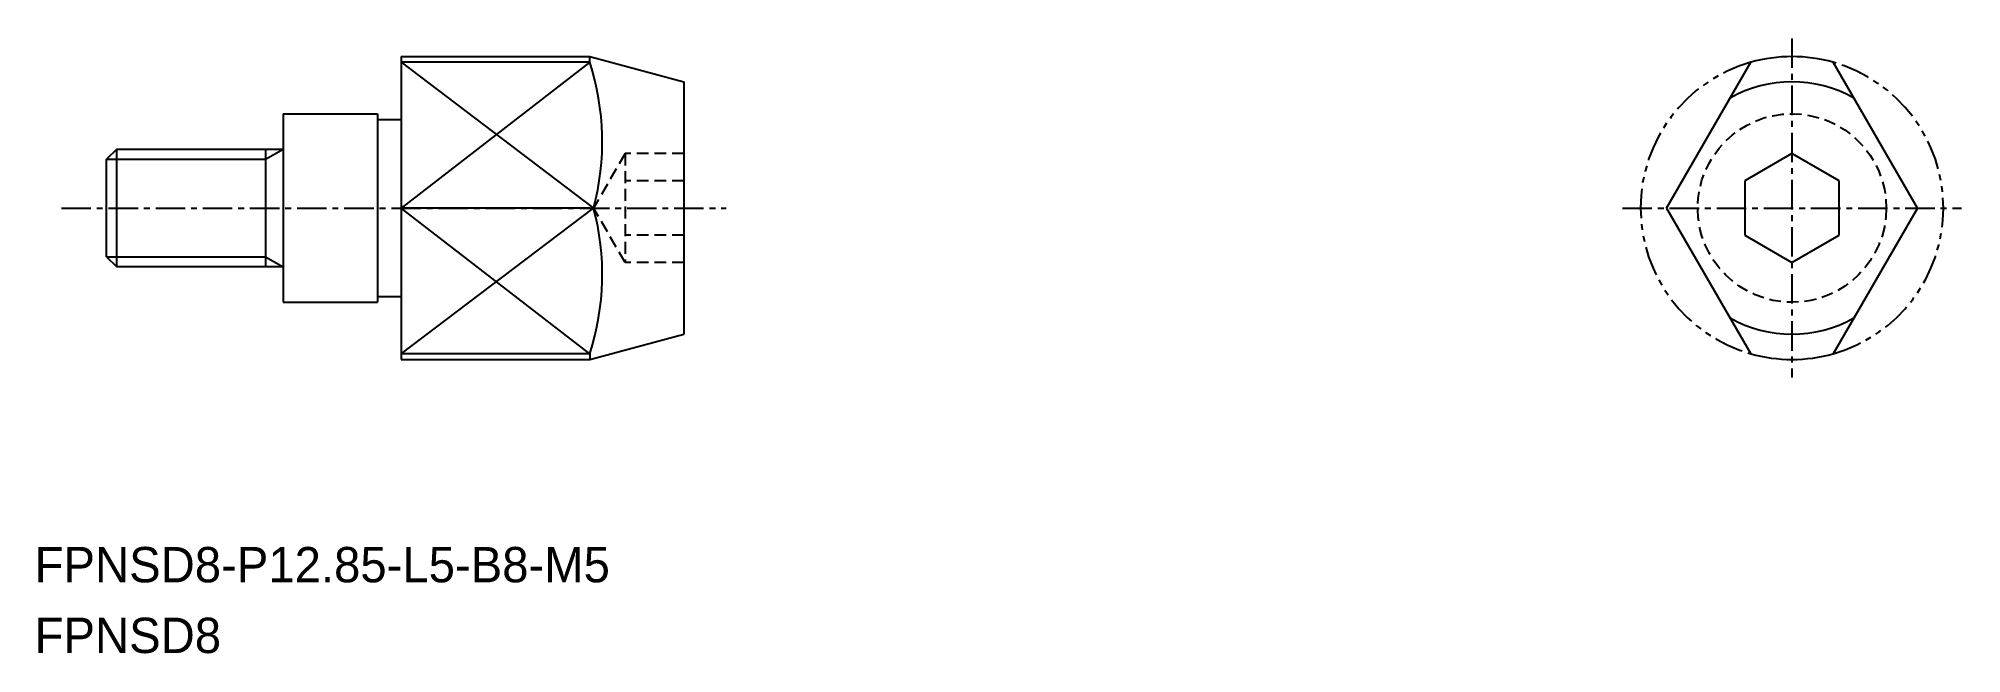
# Model space of a CAD drawing. Extents: x -1200.5 to -1118.9, y -447.6 to -421.5.
import ezdxf

# ---------------------------------------------------------------- set-up
doc = ezdxf.new("R2010")
doc.units = 0
for name, pattern in [('CENTER', [2, 1.25, -0.25, 0.25, -0.25]), ('DASHED', [0.75, 0.5, -0.25]), ('PHANTOM', [2.5, 1.25, -0.25, 0.25, -0.25, 0.25, -0.25])]:
    doc.linetypes.add(name, pattern=pattern)
doc.layers.get('0').update_dxf_attribs({"linetype": 'CONTINUOUS'})
doc.layers.add('CENTER', color=1, linetype='CENTER')

msp = doc.modelspace()

# ---------------------------------------------------------------- linework, layer by layer
for p, q in [((-1185.113, -422.273), (-1185.113, -435.123)), ((-1177.113, -422.515), (-1185.113, -422.515)), ((-1177.113, -422.515), (-1177.113, -422.273)), ((-1177.113, -428.698), (-1185.113, -428.698)), ((-1177.113, -434.88), (-1185.113, -434.88)), ((-1177.113, -434.88), (-1177.113, -435.123))]:
    msp.add_line(p, q)
at = {"color": 7, "linetype": 'CONTINUOUS'}
for p, q in [((-1185.113, -422.273), (-1177.113, -422.273)), ((-1177.113, -422.273), (-1173.113, -423.344)), ((-1131.413, -428.698), (-1127.844, -422.515)), ((-1120.774, -428.698), (-1124.344, -422.515)), ((-1173.113, -423.344), (-1173.113, -434.051)), ((-1190.113, -424.698), (-1186.113, -424.698)), ((-1190.113, -424.698), (-1190.113, -432.698)), ((-1186.113, -424.698), (-1186.113, -432.698)), ((-1186.113, -424.948), (-1185.113, -424.948)), ((-1197.18, -426.198), (-1197.613, -426.631)), ((-1197.613, -430.765), (-1197.613, -426.631)), ((-1197.18, -431.198), (-1197.18, -426.198)), ((-1197.18, -426.198), (-1190.113, -426.198)), ((-1190.863, -426.198), (-1190.863, -431.198)), ((-1126.094, -426.388), (-1128.094, -427.543)), ((-1124.094, -427.543), (-1126.094, -426.388)), ((-1128.094, -427.543), (-1128.094, -429.852)), ((-1124.094, -429.852), (-1124.094, -427.543)), ((-1131.413, -428.698), (-1127.844, -434.88)), ((-1120.774, -428.698), (-1124.344, -434.88)), ((-1128.094, -429.852), (-1126.094, -431.007)), ((-1126.094, -431.007), (-1124.094, -429.852)), ((-1197.613, -430.765), (-1197.18, -431.198)), ((-1190.113, -431.198), (-1197.18, -431.198)), ((-1186.113, -432.448), (-1185.113, -432.448)), ((-1190.113, -432.698), (-1186.113, -432.698)), ((-1177.113, -435.123), (-1173.113, -434.051)), ((-1185.113, -435.123), (-1177.113, -435.123))]:
    msp.add_line(p, q, dxfattribs=at)
at = {"color": 3, "linetype": 'CONTINUOUS'}
for p, q in [((-1177.113, -422.515), (-1185.113, -428.698)), ((-1185.113, -422.515), (-1176.947, -428.698)), ((-1197.613, -426.631), (-1190.863, -426.631)), ((-1190.863, -426.631), (-1190.113, -426.198)), ((-1177.113, -434.88), (-1185.113, -428.698)), ((-1185.113, -434.88), (-1176.947, -428.698)), ((-1197.613, -430.765), (-1190.863, -430.765)), ((-1190.863, -430.765), (-1190.113, -431.198))]:
    msp.add_line(p, q, dxfattribs=at)
at = {"color": 3, "linetype": 'DASHED'}
for p, q in [((-1175.613, -426.388), (-1176.947, -428.698)), ((-1175.613, -426.388), (-1175.613, -431.007)), ((-1173.113, -426.388), (-1175.613, -426.388)), ((-1173.113, -427.543), (-1175.613, -427.543)), ((-1175.613, -431.007), (-1176.947, -428.698)), ((-1173.113, -429.852), (-1175.613, -429.852)), ((-1173.113, -431.007), (-1175.613, -431.007))]:
    msp.add_line(p, q, dxfattribs=at)
msp.add_circle((-1126.094, -428.698), 4, dxfattribs=at)
at = {"color": 7, "linetype": 'CONTINUOUS'}
for centre, start, end in [((-1187.488, -425.888), 345.07822, 18.01037), ((-1187.488, -431.507), 341.98963, 14.92178)]:
    msp.add_arc(centre, 10.909, start, end, dxfattribs=at)
at = {"color": 3, "linetype": 'PHANTOM'}
for start, end in [(105.80556, 254.19444), (285.80556, 74.19444)]:
    msp.add_arc((-1126.094, -428.698), 6.425, start, end, dxfattribs=at)
at = {"linetype": 'CONTINUOUS'}
for radius, start, end in [(6.425, 74.19444, 105.80556), (5.353, 60.624, 119.376), (5.353, 240.624, 299.376), (6.425, 254.19444, 285.80556)]:
    msp.add_arc((-1126.094, -428.698), radius, start, end, dxfattribs=at)
at = {"layer": 'CENTER', "color": 1, "linetype": 'CENTER'}
for p, q in [((-1126.094, -421.504), (-1126.094, -435.892)), ((-1199.529, -428.698), (-1171.327, -428.698)), ((-1133.288, -428.698), (-1118.9, -428.698))]:
    msp.add_line(p, q, dxfattribs=at)

# ---------------------------------------------------------------- texts
for s, p in [('FPNSD8-P12.85-L5-B8-M5', (-1200.668, -444.58)), ('FPNSD8', (-1200.668, -447.58))]:
    msp.add_text(s, height=1.5).set_placement(p)

doc.saveas('drawing.dxf')
